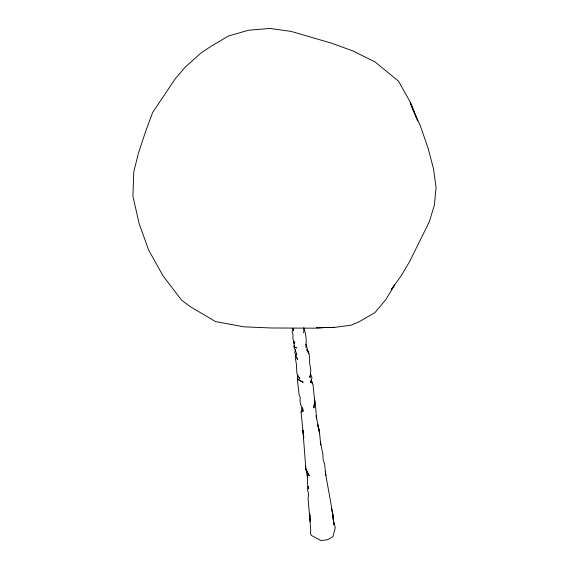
<?xml version="1.0" encoding="UTF-8"?>
<svg xmlns="http://www.w3.org/2000/svg" width="569" height="569" viewBox="0 0 569 569"><rect width="100%" height="100%" fill="white"/><g stroke="black" fill="none" stroke-linecap="round" stroke-linejoin="round"><path stroke-width="0.85" d="M314.152 403.89L313.896 407.973L314.735 401.479L312.964 384.409L311.698 382.112M314.358 400.619L314.458 398.99L315.326 402.767L316.52 418.677L316.165 415.839L319.629 433.336L317.552 424.175L319.294 430.363L320.752 444.986L320.425 442.063L322.865 454.112L323.142 459.972L324.6 463.607L325.745 475.499L325.312 471.609C328.057 489.397 332.154 506.972 333.932 524.888L332.609 513.416M309.806 513.622L310.29 521.816L309.991 518.444M305.887 347.602C306.449 340.973 306.513 334.003 303.462 327.893M303.618 332.851L304.059 327.95M308.434 487.128L308.583 488.828L307.502 484.489L307.324 474.56L307.68 477.782L305.894 469.375L309.38 475.976L305.902 469.432C304.387 450.342 303.156 431.131 301.051 412.056L303.121 411.081L300.524 404.253L299.984 400.64L300.311 397.212L299.223 395.533L297.303 379.025L303.163 382.354L297.395 379.189L297.807 375.263M308.064 486.225L307.473 489.219L308.611 494.319L308.042 498.707L309.821 518.672M295.596 349.323L294.728 352.645L297.452 359.7L297.246 357.972M296.186 354.444L295.311 357.773L296.456 364.637L296.854 373.534L299.408 378.819L299.337 377.183M293.142 328.292L292.103 332.132L293.085 335.049L292.8 338.064L294.265 343.633L294.017 341.407L294.116 346.962L296.833 354.558M301.051 412.056L302.317 407.496M334.714 327.353L316.798 327.737L334.714 327.353L351.009 325.226L359.423 321.634L375.007 312.573L386.024 299.322L394.58 284.998L391.252 289.692L401.024 275.958L409.723 261.399L429.332 221.675L434.382 205.167L436.067 187.457L433.45 168.545L428.073 148.196L420.477 126.147L410.107 102.705L414.303 113.089M325.105 327.531L314.65 328.171L271.278 327.979L244.037 326.841L215.63 321.613L190.338 306.734L181.475 300.027L163.075 275.908L148.587 249.94L139.021 223.24L132.933 196.163L133.772 171.838L138.473 153.04L145.877 130.721L152.698 112.378L175.216 78.863L185.188 67.121L201.092 52.889L211.433 46.075L228.617 35.932L248.589 30.221L269.926 28.45L290.987 31.373L331.649 43.208L353.029 50.99L375.284 62.049L398.528 81.196L410.882 103.238L417.625 121.019M306.819 349.707L308.946 353.399L309.685 358.506L309.55 362.631L310.816 370.049L310.034 377.702L309.828 376.081M311.463 381.763L312.58 383.847L311.015 379.217M306.791 349.715L308.775 353.441L305.752 344.124M414.943 114.689L415.918 117.079M310.382 373.627L312.004 377.645L310.638 382.695L310.432 381.066M292.943 328.235L293.696 330.76L293.526 329.145M331.471 508.501L332.509 512.534M332.502 514.212L333 516.652L332.609 513.359L333.455 520.621L335.269 527.712L332.986 536.709L327.545 539.732L320.944 540.55L311.236 535.372A12.788 8.933 -7.8 0 1 310.731 530.756L309.906 518.594M302.765 408.471L303.121 411.081M303.839 437.952L302.9 430.114L303.241 433.045M305.553 466.075L305.902 469.432M309.842 516.759L309.692 515.073L309.799 516.83M294.564 345.291L294.116 346.962L296.456 347.887L294.116 346.962L294.557 345.291"/></g></svg>
